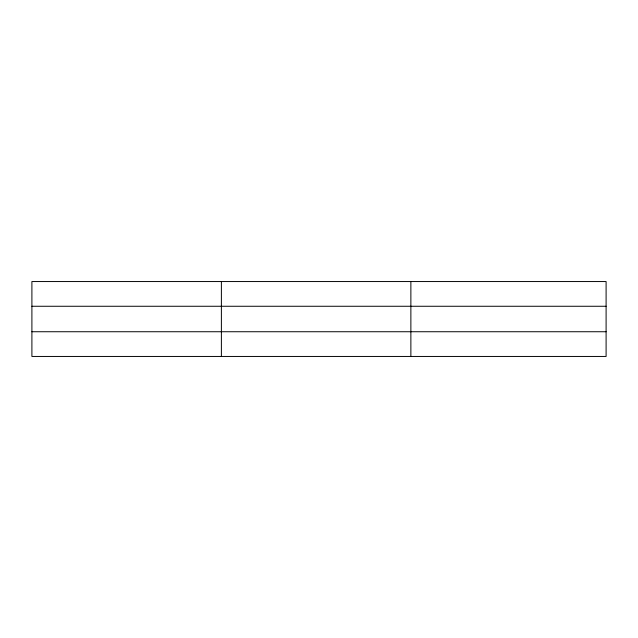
<?xml version="1.0" encoding="UTF-8"?>
<svg xmlns="http://www.w3.org/2000/svg" width="638" height="638" viewBox="0 0 638 638"><rect width="100%" height="100%" fill="white"/><g stroke="black" fill="none" stroke-linecap="round" stroke-linejoin="round"><path stroke-width="0.96" d="M221.386 281.549L221.386 356.451M410.872 281.549L410.872 356.451M606.1 306.264L606.1 281.549L31.9 281.549L31.9 356.451L606.1 356.451L606.1 306.264L31.9 306.264M31.9 331.736L606.1 331.736"/></g></svg>
